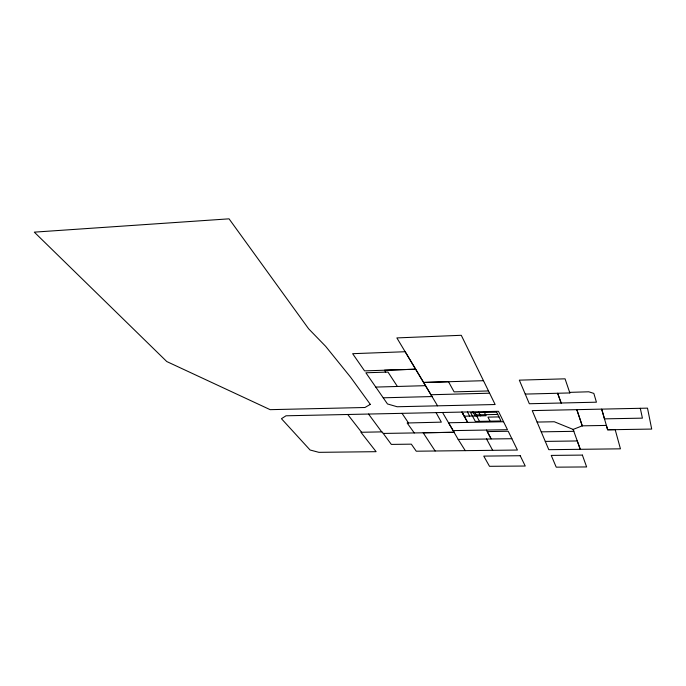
<?xml version="1.0" encoding="UTF-8"?>
<svg xmlns="http://www.w3.org/2000/svg" width="686" height="686" viewBox="0 0 686 686"><rect width="100%" height="100%" fill="white"/><g stroke="black" fill="none" stroke-linecap="round" stroke-linejoin="round"><path stroke-width="1.03" d="M383.225 397.803L432.06 396.559L396.86 337.915L461.275 335.291L495.146 404.526L397.134 406.747L387.487 403.96L365.87 372.772L387.984 372.061L397.391 386.467M483.484 380.704L423.545 382.454L448.498 381.725L454.098 391.869L488.509 390.951M375.791 387.084L425.526 385.669M430.937 394.742L489.598 393.207M525.244 394.09L569.886 392.941L569.697 392.366L588.777 391.792L593.836 393.404L596.434 402.193L529.335 403.745L519.328 380.147L565.058 378.826L569.852 392.958M414.267 432.935L407.141 422.988L441.347 422.147L436.064 412.62M491.056 438.748L487.232 431.605L508.223 431.262L517.415 450.042L416.256 451.208L411.334 444.159L391.337 444.408L382.093 431.871L360.939 432.283L376.117 451.68L318.904 452.34L310.081 450.007L281.449 418.7L286.002 415.793L498.465 411.308L507.469 429.702L453.163 430.611L448.567 422.765L503.575 421.744M442.564 412.483L458.179 439.4L511.885 438.706M640.304 408.299L532.233 410.605L548.791 449.682L620.444 448.833L615.188 429.659L607.633 429.779L601.673 409.113L604.477 418.863L642.413 418.143L640.304 408.299L647.498 408.144L651.7 429.067L607.633 429.779L606.39 425.423L582.277 425.835L573.136 429.419L554.279 421.753L537.087 422.07M476.093 414.876L497.744 414.438M498.962 416.908L487.952 417.122L490.027 421.178M383.251 433.441L454.201 432.283L453.197 430.594M541.228 431.854L573.822 431.323L573.136 429.419L580.279 449.304M454.201 432.283L423.168 432.78L435.138 450.985M545.276 441.398L577.26 440.961L580.245 449.313M347.716 414.49L361.573 432.266M368.536 414.044L381.708 431.88M402.022 413.341L408.513 422.962M385.704 372.138L384.452 370.226L415.673 369.205L364.558 370.877L352.647 353.684L405.203 351.729L437.574 405.838M458.179 439.4L465.254 450.642M461.987 412.063L467.663 422.387L461.952 412.08L464.242 416.196L486.117 415.75L483.99 411.617M467.44 411.96L469.687 416.085M486.434 438.748L492.659 450.333M486.443 430.045L491.082 438.74M472.937 411.849L475.149 415.973M474.918 412.646L479.505 421.375M478.459 411.729L480.629 415.862M370.311 404.371L364.943 407.501L270.155 409.662L166.775 361.548L34.3 232.142L229.055 218.834L308.631 328.8L325.679 346.361L350.555 377.163L370.311 404.371M496.647 412.192L470.665 412.732L475.372 421.453L500.952 420.972L496.647 412.192M520.202 455.727L483.759 456.104L489.504 466.308L525.244 466.034L520.202 455.727M582.38 455.092L551.244 455.41L556.226 467.166L586.633 466.943L582.38 455.092M561.165 403.008L557.641 393.25L561.131 403.016M582.277 425.835L576.823 409.645L582.243 425.852"/></g></svg>
